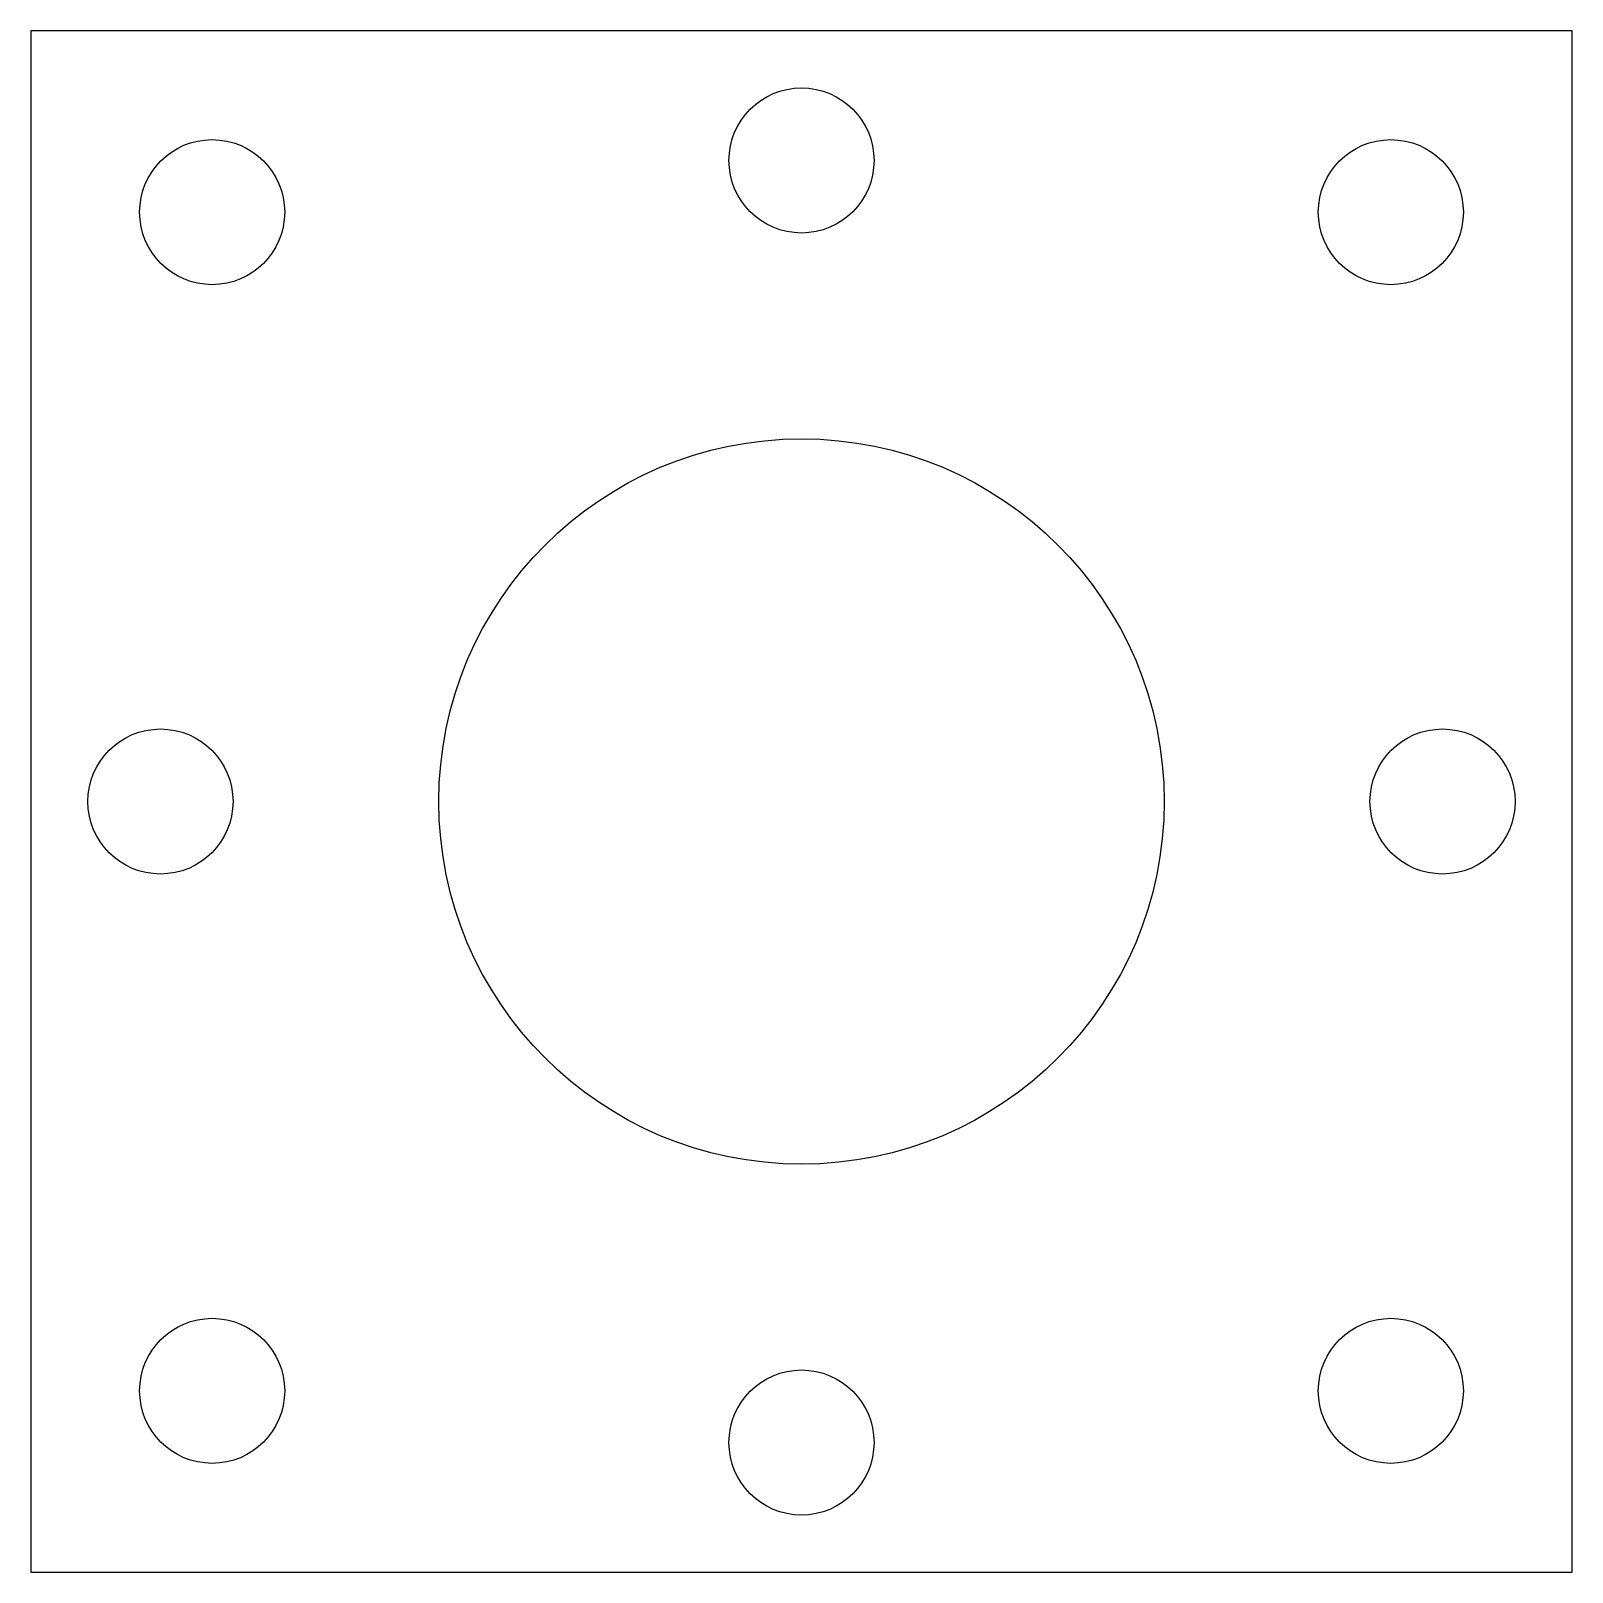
# Model space of a CAD drawing. Header units: millimetres. Extents: x -17 to 17, y -17 to 17.
import ezdxf

# ---------------------------------------------------------------- set-up
doc = ezdxf.new("R2010")
doc.units = ezdxf.units.MM
doc.layers.add('Shape2DView', color=7, linetype='CONTINUOUS')

msp = doc.modelspace()

# ---------------------------------------------------------------- linework, layer by layer
at = {"layer": 'Shape2DView'}
for p, q in [((-17, 17), (-17, -17)), ((17, 17), (-17, 17)), ((17, -17), (17, 17)), ((-17, -17), (17, -17))]:
    msp.add_line(p, q, dxfattribs=at)
for centre, radius in [((0, 14.14), 1.6), ((-13, 13), 1.6), ((13, 13), 1.6), ((0, 0), 8), ((-14.14, 0), 1.6), ((14.14, 0), 1.6), ((-13, -13), 1.6), ((13, -13), 1.6), ((0, -14.14), 1.6)]:
    msp.add_circle(centre, radius, dxfattribs=at)

doc.saveas('drawing.dxf')
